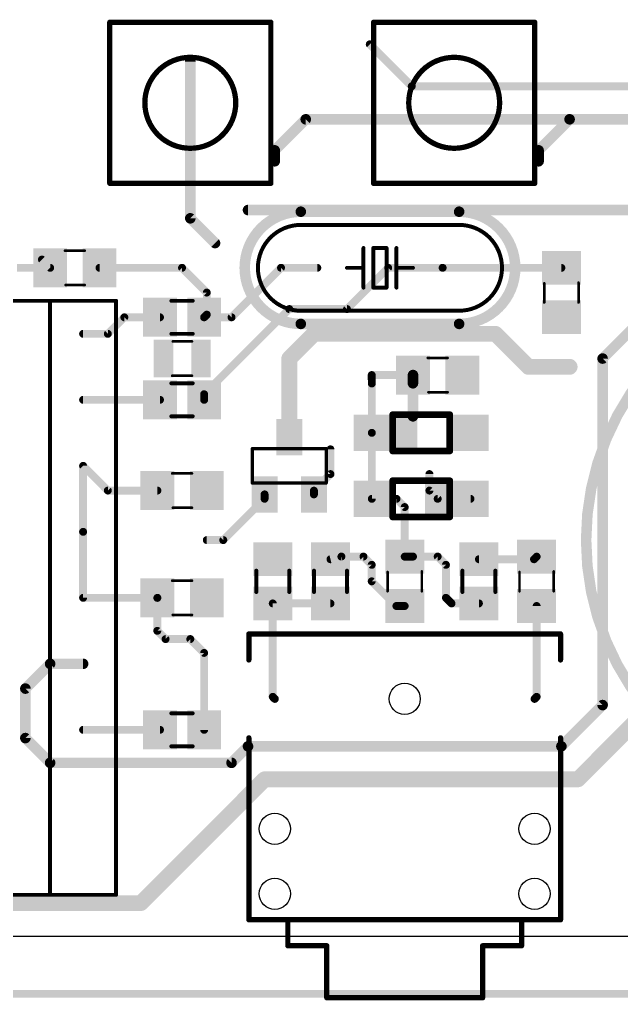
# Model space of a CAD drawing. Extents: x -0.33 to 4.26, y -0.1 to 5.53.
# Drawn here: x 0.816 to 1.728, y -0.097 to 1.389 of the extents above; entities that cross this region are included whole.
import ezdxf

# ---------------------------------------------------------------- set-up
doc = ezdxf.new("R2010")
doc.units = 0
for name, color, linetype in [('1', 22, 'CONTINUOUS'), ('20', 7, 'CONTINUOUS'), ('21', 253, 'CONTINUOUS'), ('51', 253, 'CONTINUOUS'), ('52', 253, 'CONTINUOUS')]:
    doc.layers.add(name, color=color, linetype=linetype)

# ---------------------------------------------------------------- blocks, each defined once
blk = doc.blocks.new('RECT')
blk.add_solid([(-0.5, -0.5), (0.5, -0.5), (-0.5, 0.5), (0.5, 0.5)])

msp = doc.modelspace()

# ---------------------------------------------------------------- linework, layer by layer
at = {"layer": '1'}
for points, const_width in [([(1.41063, 1.2875), (1.347047, 1.351083)], 0.012), ([(1.075, 1.0875), (1.075, 1.325)], 0.016), ([(2.475, 1.2875), (1.41063, 1.2875)], 0.012), ([(1.202953, 1.190453), (1.25, 1.2375)], 0.016), ([(1.65, 1.2375), (1.25, 1.2375)], 0.016), ([(1.602953, 1.190453), (1.65, 1.2375)], 0.016), ([(1.95, 1.2375), (1.65, 1.2375)], 0.016), ([(1.202953, 1.173917), (1.202953, 1.190453)], 0.016), ([(1.602953, 1.173917), (1.602953, 1.190453)], 0.016), ([(1.1625, 1.1), (1.8375, 1.1)], 0.016), ([(1.1125, 1.05), (1.075, 1.0875)], 0.016), ([(0.850098, 1.025), (0.862598, 1.0125)], 0.012), ([(0.8125, 1.0125), (0.862598, 1.0125)], 0.012), ([(0.937402, 1.0125), (1.0625, 1.0125)], 0.012), ([(1.0625, 1.0125), (1.1, 0.975)], 0.012), ([(1.1375, 0.9375), (1.2125, 1.0125)], 0.012), ([(1.2125, 1.0125), (1.2675, 1.0125)], 0.012), ([(1.3125, 0.95), (1.375, 1.0125)], 0.012), ([(1.375, 1.0125), (1.4575, 1.0125)], 0.012), ([(1.4575, 1.0125), (1.6375, 1.012402)], 0.012), ([(1.1, 0.975), (1.1, 0.941535)], 0.012), ([(1.095965, 0.820965), (1.225, 0.95)], 0.012), ([(1.225, 0.95), (1.3125, 0.95)], 0.012), ([(1.7, 0.875), (1.775, 0.95)], 0.016), ([(0.95, 0.9125), (0.975, 0.9375)], 0.012), ([(0.975, 0.9375), (1.029035, 0.9375)], 0.012), ([(1.1, 0.941535), (1.095965, 0.9375)], 0.012), ([(1.095965, 0.9375), (1.1375, 0.9375)], 0.012), ([(1.225, 0.875), (1.2625, 0.9125)], 0.024), ([(1.5375, 0.9125), (1.2625, 0.9125)], 0.024), ([(1.5875, 0.8625), (1.5375, 0.9125)], 0.024), ([(0.9125, 0.9125), (0.95, 0.9125)], 0.012), ([(1.225, 0.755807), (1.225, 0.875)], 0.024), ([(1.7, 0.35), (1.7, 0.875)], 0.016), ([(1.65, 0.8625), (1.5875, 0.8625)], 0.024), ([(1.35, 0.85), (1.412598, 0.85)], 0.012), ([(1.350197, 0.837303), (1.35, 0.85)], 0.012), ([(1.4125, 0.837598), (1.412598, 0.85)], 0.016), ([(1.350197, 0.7625), (1.350197, 0.837303)], 0.012), ([(1.4125, 0.7875), (1.4125, 0.837598)], 0.016), ([(0.9125, 0.8125), (1.029035, 0.8125)], 0.012), ([(1.095965, 0.8125), (1.095965, 0.820965)], 0.012), ([(1.350197, 0.7625), (1.350197, 0.6625)], 0.012), ([(1.2875, 0.7), (1.2875, 0.7375)], 0.012), ([(0.95, 0.675), (0.9125, 0.7125)], 0.012), ([(0.9125, 0.7125), (0.9125, 0.6125)], 0.012), ([(1.262402, 0.674902), (1.2875, 0.7)], 0.012), ([(1.4375, 0.7), (1.4375, 0.675)], 0.012), ([(1.025098, 0.675), (0.95, 0.675)], 0.012), ([(1.187598, 0.669193), (1.187598, 0.662598)], 0.012), ([(1.262402, 0.669193), (1.262402, 0.674902)], 0.012), ([(1.4375, 0.675), (1.45, 0.6625)], 0.012), ([(1.187598, 0.662598), (1.125, 0.6)], 0.012), ([(1.3875, 0.6625), (1.350197, 0.6625)], 0.012), ([(1.4, 0.65), (1.3875, 0.6625)], 0.012), ([(1.4, 0.574902), (1.4, 0.65)], 0.012), ([(1.45, 0.6625), (1.499803, 0.6625)], 0.012), ([(0.9125, 0.6125), (0.9125, 0.5125)], 0.012), ([(1.125, 0.6), (1.1, 0.6)], 0.012), ([(1.304035, 0.575), (1.2875, 0.570965)], 0.012), ([(1.3375, 0.575), (1.304035, 0.575)], 0.012), ([(1.35, 0.5625), (1.3375, 0.575)], 0.012), ([(1.412598, 0.575), (1.4, 0.574902)], 0.012), ([(1.45, 0.575), (1.412598, 0.575)], 0.012), ([(1.4625, 0.5625), (1.45, 0.575)], 0.012), ([(1.596063, 0.570965), (1.6, 0.574902)], 0.012), ([(1.35, 0.5375), (1.35, 0.5625)], 0.012), ([(1.4625, 0.5125), (1.4625, 0.5625)], 0.012), ([(1.5125, 0.570965), (1.596063, 0.570965)], 0.012), ([(1.387402, 0.500098), (1.35, 0.5375)], 0.012), ([(0.9125, 0.5125), (1.025098, 0.5125)], 0.012), ([(1.025, 0.512402), (1.025098, 0.5125)], 0.012), ([(1.025, 0.4625), (1.025, 0.512402)], 0.012), ([(1.2, 0.504035), (1.2, 0.3625)], 0.012), ([(1.2, 0.504035), (1.2875, 0.504035)], 0.012), ([(1.4, 0.500098), (1.387402, 0.500098)], 0.012), ([(1.470965, 0.504035), (1.4625, 0.5125)], 0.012), ([(1.5125, 0.504035), (1.470965, 0.504035)], 0.012), ([(1.6, 0.500098), (1.6, 0.3625)], 0.012), ([(1.0375, 0.45), (1.025, 0.4625)], 0.012), ([(1.075, 0.45), (1.0375, 0.45)], 0.012), ([(1.095965, 0.429035), (1.075, 0.45)], 0.012), ([(1.095965, 0.3125), (1.095965, 0.429035)], 0.012), ([(0.8625, 0.4125), (0.825, 0.375)], 0.016), ([(0.9125, 0.4125), (0.8625, 0.4125)], 0.016), ([(0.825, 0.375), (0.825, 0.3)], 0.016), ([(1.2, 0.3625), (1.20315, 0.35935)], 0.012), ([(1.6, 0.3625), (1.59685, 0.35935)], 0.012), ([(1.6375, 0.2875), (1.7, 0.35)], 0.016), ([(1.7625, 0.3375), (1.6625, 0.2375)], 0.024), ([(0.9125, 0.3125), (1.029035, 0.3125)], 0.012), ([(0.825, 0.3), (0.8625, 0.2625)], 0.016), ([(1.1375, 0.2625), (1.1625, 0.2875)], 0.016), ([(1.1625, 0.2875), (1.6375, 0.2875)], 0.016), ([(0.8625, 0.2625), (1.1375, 0.2625)], 0.016), ([(1.1875, 0.2375), (1, 0.05)], 0.024), ([(1.6625, 0.2375), (1.1875, 0.2375)], 0.024), ([(1, 0.05), (0.5375, 0.05)], 0.024), ([(4.25, -0.0875), (-0.0625, -0.0875)], 0.012)]:
    msp.add_lwpolyline(points, dxfattribs=dict(at, const_width=const_width))
for points, const_width in [([(1.349169, 1.353204, 1), (1.344926, 1.348961)], 0.006), ([(1.079, 1.325, 1), (1.071, 1.325)], 0.008), ([(1.41063, 1.2905, 1), (1.41063, 1.2845)], 0.006), ([(1.408509, 1.285379, 1), (1.412751, 1.289621)], 0.006), ([(1.25, 1.2415, 1), (1.25, 1.2335)], 0.008), ([(1.252828, 1.234672, 1), (1.247172, 1.240328)], 0.008), ([(1.65, 1.2415, 1), (1.65, 1.2335)], 0.008), ([(1.652828, 1.234672, 1), (1.647172, 1.240328)], 0.008), ([(1.65, 1.2335, 1), (1.65, 1.2415)], 0.008), ([(1.200124, 1.193281, 1), (1.205781, 1.187624)], 0.008), ([(1.206953, 1.190453, 1), (1.198953, 1.190453)], 0.008), ([(1.600124, 1.193281, 1), (1.605781, 1.187624)], 0.008), ([(1.606953, 1.190453, 1), (1.598953, 1.190453)], 0.008), ([(1.198953, 1.173917, 1), (1.206953, 1.173917)], 0.008), ([(1.598953, 1.173917, 1), (1.606953, 1.173917)], 0.008), ([(1.1625, 1.104, 1), (1.1625, 1.096)], 0.008), ([(1.071, 1.0875, 1), (1.079, 1.0875)], 0.008), ([(1.077828, 1.090328, 1), (1.072172, 1.084672)], 0.008), ([(1.109672, 1.047172, 1), (1.115328, 1.052828)], 0.008), ([(0.85222, 1.027121, 1), (0.847977, 1.022879)], 0.006), ([(0.860477, 1.010379, 1), (0.86472, 1.014621)], 0.006), ([(0.862598, 1.0095, 1), (0.862598, 1.0155)], 0.006), ([(0.937402, 1.0155, 1), (0.937402, 1.0095)], 0.006), ([(1.064621, 1.014621, 1), (1.060379, 1.010379)], 0.006), ([(1.0625, 1.0095, 1), (1.0625, 1.0155)], 0.006), ([(1.2125, 1.0155, 1), (1.2125, 1.0095)], 0.006), ([(1.214621, 1.010379, 1), (1.210379, 1.014621)], 0.006), ([(1.2675, 1.0095, 1), (1.2675, 1.0155)], 0.006), ([(1.375, 1.0155, 1), (1.375, 1.0095)], 0.006), ([(1.377121, 1.010379, 1), (1.372879, 1.014621)], 0.006), ([(1.457502, 1.0155, 1), (1.457498, 1.0095)], 0.006), ([(1.4575, 1.0095, 1), (1.4575, 1.0155)], 0.006), ([(1.637498, 1.009402, 1), (1.637502, 1.015402)], 0.006), ([(1.103, 0.975, 1), (1.097, 0.975)], 0.006), ([(1.097879, 0.972879, 1), (1.102121, 0.977121)], 0.006), ([(1.225, 0.953, 1), (1.225, 0.947)], 0.006), ([(1.227121, 0.947879, 1), (1.222879, 0.952121)], 0.006), ([(1.310379, 0.952121, 1), (1.314621, 0.947879)], 0.006), ([(1.3125, 0.947, 1), (1.3125, 0.953)], 0.006), ([(0.975, 0.9405, 1), (0.975, 0.9345)], 0.006), ([(0.977121, 0.935379, 1), (0.972879, 0.939621)], 0.006), ([(1.029035, 0.9345, 1), (1.029035, 0.9405)], 0.006), ([(1.095965, 0.9405, 1), (1.095965, 0.9345)], 0.006), ([(1.093843, 0.939621, 1), (1.098086, 0.935379)], 0.006), ([(1.097, 0.941535, 1), (1.103, 0.941535)], 0.006), ([(1.102121, 0.939414, 1), (1.097879, 0.943657)], 0.006), ([(1.135379, 0.939621, 1), (1.139621, 0.935379)], 0.006), ([(1.1375, 0.9345, 1), (1.1375, 0.9405)], 0.006), ([(1.2625, 0.9185, 1), (1.2625, 0.9065)], 0.012), ([(1.266743, 0.908257, 1), (1.258257, 0.916743)], 0.012), ([(1.541743, 0.916743, 1), (1.533257, 0.908257)], 0.012), ([(1.5375, 0.9065, 1), (1.5375, 0.9185)], 0.012), ([(0.9125, 0.9155, 1), (0.9125, 0.9095)], 0.006), ([(0.947879, 0.914621, 1), (0.952121, 0.910379)], 0.006), ([(0.95, 0.9095, 1), (0.95, 0.9155)], 0.006), ([(1.220757, 0.879243, 1), (1.229243, 0.870757)], 0.012), ([(1.231, 0.875, 1), (1.219, 0.875)], 0.012), ([(1.704, 0.875, 1), (1.696, 0.875)], 0.008), ([(1.697172, 0.877828, 1), (1.702828, 0.872172)], 0.008), ([(1.5875, 0.8685, 1), (1.5875, 0.8565)], 0.012), ([(1.583257, 0.858257, 1), (1.591743, 0.866743)], 0.012), ([(1.65, 0.8565, 1), (1.65, 0.8685)], 0.012), ([(1.35, 0.853, 1), (1.35, 0.847)], 0.006), ([(1.353, 0.850047, 1), (1.347, 0.849953)], 0.006), ([(1.416598, 0.849968, 1), (1.408599, 0.850032)], 0.008), ([(1.412598, 0.847, 1), (1.412598, 0.853)], 0.006), ([(1.353197, 0.837303, 1), (1.347197, 0.837303)], 0.006), ([(1.347197, 0.837257, 1), (1.353196, 0.83735)], 0.006), ([(1.4165, 0.837598, 1), (1.4085, 0.837598)], 0.008), ([(1.4085, 0.83763, 1), (1.4165, 0.837567)], 0.008), ([(0.9125, 0.8155, 1), (0.9125, 0.8095)], 0.006), ([(1.029035, 0.8095, 1), (1.029035, 0.8155)], 0.006), ([(1.093843, 0.823086, 1), (1.098086, 0.818843)], 0.006), ([(1.098965, 0.820965, 1), (1.092965, 0.820965)], 0.006), ([(1.092965, 0.8125, 1), (1.098965, 0.8125)], 0.006), ([(1.4085, 0.7875, 1), (1.4165, 0.7875)], 0.008), ([(1.219, 0.755807, 1), (1.231, 0.755807)], 0.012), ([(1.353197, 0.7625, 1), (1.347197, 0.7625)], 0.006), ([(1.347197, 0.7625, 1), (1.353197, 0.7625)], 0.006), ([(1.2905, 0.7375, 1), (1.2845, 0.7375)], 0.006), ([(0.914621, 0.714621, 1), (0.910379, 0.710379)], 0.006), ([(0.9155, 0.7125, 1), (0.9095, 0.7125)], 0.006), ([(1.2845, 0.7, 1), (1.2905, 0.7)], 0.006), ([(1.289621, 0.697879, 1), (1.285379, 0.702121)], 0.006), ([(1.4405, 0.7, 1), (1.4345, 0.7)], 0.006), ([(0.95, 0.678, 1), (0.95, 0.672)], 0.006), ([(0.947879, 0.672879, 1), (0.952121, 0.677121)], 0.006), ([(1.025098, 0.672, 1), (1.025098, 0.678)], 0.006), ([(1.190598, 0.669193, 1), (1.184598, 0.669193)], 0.006), ([(1.26028, 0.677023, 1), (1.264523, 0.67278)], 0.006), ([(1.265402, 0.674902, 1), (1.259402, 0.674902)], 0.006), ([(1.259402, 0.669193, 1), (1.265402, 0.669193)], 0.006), ([(1.439621, 0.677121, 1), (1.435379, 0.672879)], 0.006), ([(1.4345, 0.675, 1), (1.4405, 0.675)], 0.006), ([(1.184598, 0.662598, 1), (1.190598, 0.662598)], 0.006), ([(1.18972, 0.660477, 1), (1.185477, 0.66472)], 0.006), ([(1.350197, 0.6655, 1), (1.350197, 0.6595)], 0.006), ([(1.347197, 0.6625, 1), (1.353197, 0.6625)], 0.006), ([(1.389621, 0.664621, 1), (1.385379, 0.660379)], 0.006), ([(1.3875, 0.6595, 1), (1.3875, 0.6655)], 0.006), ([(1.403, 0.65, 1), (1.397, 0.65)], 0.006), ([(1.397879, 0.647879, 1), (1.402121, 0.652121)], 0.006), ([(1.45, 0.6655, 1), (1.45, 0.6595)], 0.006), ([(1.447879, 0.660379, 1), (1.452121, 0.664621)], 0.006), ([(1.499803, 0.6595, 1), (1.499803, 0.6655)], 0.006), ([(0.9155, 0.6125, 1), (0.9095, 0.6125)], 0.006), ([(0.9095, 0.6125, 1), (0.9155, 0.6125)], 0.006), ([(1.1, 0.603, 1), (1.1, 0.597)], 0.006), ([(1.122879, 0.602121, 1), (1.127121, 0.597879)], 0.006), ([(1.125, 0.597, 1), (1.125, 0.603)], 0.006), ([(1.304035, 0.578, 1), (1.304035, 0.572)], 0.006), ([(1.304747, 0.572086, 1), (1.303324, 0.577914)], 0.006), ([(1.339621, 0.577121, 1), (1.335379, 0.572879)], 0.006), ([(1.3375, 0.572, 1), (1.3375, 0.578)], 0.006), ([(1.399977, 0.577901, 1), (1.400023, 0.571902)], 0.006), ([(1.412598, 0.578, 1), (1.412598, 0.572)], 0.006), ([(1.412622, 0.572, 1), (1.412575, 0.578)], 0.006), ([(1.452121, 0.577121, 1), (1.447879, 0.572879)], 0.006), ([(1.45, 0.572, 1), (1.45, 0.578)], 0.006), ([(1.602121, 0.57278, 1), (1.597879, 0.577023)], 0.006), ([(1.286789, 0.573879, 1), (1.288211, 0.56805)], 0.006), ([(1.353, 0.5625, 1), (1.347, 0.5625)], 0.006), ([(1.347879, 0.560379, 1), (1.352121, 0.564621)], 0.006), ([(1.397, 0.574902, 1), (1.403, 0.574902)], 0.006), ([(1.4655, 0.5625, 1), (1.4595, 0.5625)], 0.006), ([(1.460379, 0.560379, 1), (1.464621, 0.564621)], 0.006), ([(1.5125, 0.573965, 1), (1.5125, 0.567965)], 0.006), ([(1.593942, 0.573086, 1), (1.598184, 0.568843)], 0.006), ([(1.596063, 0.567965, 1), (1.596063, 0.573965)], 0.006), ([(1.352121, 0.539621, 1), (1.347879, 0.535379)], 0.006), ([(1.347, 0.5375, 1), (1.353, 0.5375)], 0.006), ([(0.9125, 0.5155, 1), (0.9125, 0.5095)], 0.006), ([(0.9095, 0.5125, 1), (0.9155, 0.5125)], 0.006), ([(1.028, 0.512402, 1), (1.022, 0.512402)], 0.006), ([(1.022879, 0.514523, 1), (1.027121, 0.51028)], 0.006), ([(1.02722, 0.510379, 1), (1.022977, 0.514621)], 0.006), ([(1.025098, 0.5095, 1), (1.025098, 0.5155)], 0.006), ([(1.203, 0.504035, 1), (1.197, 0.504035)], 0.006), ([(1.2, 0.507035, 1), (1.2, 0.501035)], 0.006), ([(1.2875, 0.501035, 1), (1.2875, 0.507035)], 0.006), ([(1.387402, 0.503098, 1), (1.387402, 0.497098)], 0.006), ([(1.4, 0.497098, 1), (1.4, 0.503098)], 0.006), ([(1.464621, 0.514621, 1), (1.460379, 0.510379)], 0.006), ([(1.4595, 0.5125, 1), (1.4655, 0.5125)], 0.006), ([(1.470965, 0.507035, 1), (1.470965, 0.501035)], 0.006), ([(1.468843, 0.501914, 1), (1.473086, 0.506157)], 0.006), ([(1.5125, 0.501035, 1), (1.5125, 0.507035)], 0.006), ([(1.603, 0.500098, 1), (1.597, 0.500098)], 0.006), ([(1.38528, 0.497977, 1), (1.389523, 0.50222)], 0.006), ([(1.027121, 0.464621, 1), (1.022879, 0.460379)], 0.006), ([(1.022, 0.4625, 1), (1.028, 0.4625)], 0.006), ([(1.0375, 0.453, 1), (1.0375, 0.447)], 0.006), ([(1.035379, 0.447879, 1), (1.039621, 0.452121)], 0.006), ([(1.077121, 0.452121, 1), (1.072879, 0.447879)], 0.006), ([(1.075, 0.447, 1), (1.075, 0.453)], 0.006), ([(1.098965, 0.429035, 1), (1.092965, 0.429035)], 0.006), ([(1.093843, 0.426914, 1), (1.098086, 0.431157)], 0.006), ([(0.8625, 0.4165, 1), (0.8625, 0.4085)], 0.008), ([(0.865328, 0.409672, 1), (0.859672, 0.415328)], 0.008), ([(0.9125, 0.4085, 1), (0.9125, 0.4165)], 0.008), ([(0.829, 0.375, 1), (0.821, 0.375)], 0.008), ([(0.822172, 0.377828, 1), (0.827828, 0.372172)], 0.008), ([(1.202121, 0.364621, 1), (1.197879, 0.360379)], 0.006), ([(1.197, 0.3625, 1), (1.203, 0.3625)], 0.006), ([(1.201028, 0.357229, 1), (1.205271, 0.361472)], 0.006), ([(1.594729, 0.361472, 1), (1.598972, 0.357229)], 0.006), ([(1.597, 0.3625, 1), (1.603, 0.3625)], 0.006), ([(1.602121, 0.360379, 1), (1.597879, 0.364621)], 0.006), ([(1.702828, 0.347172, 1), (1.697172, 0.352828)], 0.008), ([(1.696, 0.35, 1), (1.704, 0.35)], 0.008), ([(0.9125, 0.3155, 1), (0.9125, 0.3095)], 0.006), ([(1.029035, 0.3095, 1), (1.029035, 0.3155)], 0.006), ([(1.092965, 0.3125, 1), (1.098965, 0.3125)], 0.006), ([(0.821, 0.3, 1), (0.829, 0.3)], 0.008), ([(0.827828, 0.302828, 1), (0.822172, 0.297172)], 0.008), ([(1.1625, 0.2915, 1), (1.1625, 0.2835)], 0.008), ([(1.165328, 0.284672, 1), (1.159672, 0.290328)], 0.008), ([(1.634672, 0.290328, 1), (1.640328, 0.284672)], 0.008), ([(1.6375, 0.2835, 1), (1.6375, 0.2915)], 0.008), ([(0.8625, 0.2665, 1), (0.8625, 0.2585)], 0.008), ([(0.859672, 0.259672, 1), (0.865328, 0.265328)], 0.008), ([(1.134672, 0.265328, 1), (1.140328, 0.259672)], 0.008), ([(1.1375, 0.2585, 1), (1.1375, 0.2665)], 0.008), ([(1.1875, 0.2435, 1), (1.1875, 0.2315)], 0.012), ([(1.191743, 0.233257, 1), (1.183257, 0.241743)], 0.012), ([(1.658257, 0.241743, 1), (1.666743, 0.233257)], 0.012), ([(1.6625, 0.2315, 1), (1.6625, 0.2435)], 0.012), ([(0.995757, 0.054243, 1), (1.004243, 0.045757)], 0.012), ([(1, 0.044, 1), (1, 0.056)], 0.012)]:
    msp.add_lwpolyline(points, format="xyb", dxfattribs=dict(at, const_width=const_width))
at = {"layer": '20'}
msp.add_line((0, 0), (4.15, 0), dxfattribs=at)
for centre in [(1.4, 0.35935), (1.20315, 0.1625), (1.59685, 0.1625), (1.20315, 0.064075), (1.59685, 0.064075)]:
    msp.add_circle(centre, 0.023622, dxfattribs=at)
at = {"layer": '21'}
for points, const_width in [([(1.134055, 1.384547), (1.015945, 1.384547)], 0.008), ([(1.534055, 1.384547), (1.415945, 1.384547)], 0.008), ([(0.952953, 1.22313), (0.952953, 1.30187)], 0.008), ([(1.197047, 1.22313), (1.197047, 1.30187)], 0.008), ([(1.352953, 1.22313), (1.352953, 1.30187)], 0.008), ([(1.597047, 1.22313), (1.597047, 1.30187)], 0.008), ([(1.134055, 1.140453), (1.015945, 1.140453)], 0.008), ([(1.534055, 1.140453), (1.415945, 1.140453)], 0.008), ([(1.4825, 1.0975), (1.2425, 1.0975)], 0.016), ([(1.4825, 1.0775), (1.2425, 1.0775)], 0.006), ([(1.3375, 1.0125), (1.3375, 1.0425)], 0.006), ([(1.3525, 0.9825), (1.3525, 1.0425)], 0.006), ([(1.3525, 1.0425), (1.3725, 1.0425)], 0.006), ([(1.3725, 1.0425), (1.3725, 0.9825)], 0.006), ([(1.3875, 1.0125), (1.3875, 1.0425)], 0.006), ([(1.3375, 1.0125), (1.3125, 1.0125)], 0.006), ([(1.3375, 0.9825), (1.3375, 1.0125)], 0.006), ([(1.3875, 0.9825), (1.3875, 1.0125)], 0.006), ([(1.3875, 1.0125), (1.4125, 1.0125)], 0.006), ([(1.3725, 0.9825), (1.3525, 0.9825)], 0.006), ([(0.8625, 0.9625), (0.8025, 0.9625)], 0.006), ([(0.9625, 0.9625), (0.8625, 0.9625)], 0.006), ([(0.8625, 0.9625), (0.8625, 0.0625)], 0.006), ([(0.9625, 0.0625), (0.9625, 0.9625)], 0.006), ([(1.2425, 0.9475), (1.4825, 0.9475)], 0.006), ([(1.4825, 0.9275), (1.2425, 0.9275)], 0.016), ([(1.16378, 0.457776), (1.63622, 0.457776)], 0.008), ([(1.16378, 0.457776), (1.16378, 0.418406)], 0.008), ([(1.63622, 0.457776), (1.63622, 0.418406)], 0.008), ([(1.16378, 0.024705), (1.16378, 0.300295)], 0.008), ([(1.63622, 0.024705), (1.63622, 0.300295)], 0.008), ([(0.8625, 0.0625), (0.6625, 0.0625)], 0.006), ([(0.9625, 0.0625), (0.8625, 0.0625)], 0.006), ([(1.16378, 0.024705), (1.63622, 0.024705)], 0.008)]:
    msp.add_lwpolyline(points, dxfattribs=dict(at, const_width=const_width))
for points, const_width in [([(1.015945, 1.386547, 1), (1.015945, 1.382547)], 0.004), ([(1.134055, 1.382547, 1), (1.134055, 1.386547)], 0.004), ([(1.415945, 1.386547, 1), (1.415945, 1.382547)], 0.004), ([(1.534055, 1.382547, 1), (1.534055, 1.386547)], 0.004), ([(1.075, 1.193602, 1), (1.075, 1.331398, 1), (1.075, 1.193602)], 0.008), ([(1.475, 1.193602, 1), (1.475, 1.331398, 1), (1.475, 1.193602)], 0.008), ([(0.954953, 1.30187, 1), (0.950953, 1.30187)], 0.004), ([(1.199047, 1.30187, 1), (1.195047, 1.30187)], 0.004), ([(1.354953, 1.30187, 1), (1.350953, 1.30187)], 0.004), ([(1.599047, 1.30187, 1), (1.595047, 1.30187)], 0.004), ([(0.950953, 1.22313, 1), (0.954953, 1.22313)], 0.004), ([(1.195047, 1.22313, 1), (1.199047, 1.22313)], 0.004), ([(1.350953, 1.22313, 1), (1.354953, 1.22313)], 0.004), ([(1.595047, 1.22313, 1), (1.599047, 1.22313)], 0.004), ([(1.015945, 1.142453, 1), (1.015945, 1.138453)], 0.004), ([(1.134055, 1.138453, 1), (1.134055, 1.142453)], 0.004), ([(1.415945, 1.142453, 1), (1.415945, 1.138453)], 0.004), ([(1.534055, 1.138453, 1), (1.534055, 1.142453)], 0.004), ([(1.2425, 1.0975, 1), (1.2425, 0.9275)], 0.016), ([(1.2425, 1.1015, 1), (1.2425, 1.0935)], 0.008), ([(1.2425, 1.0935, 1), (1.2425, 1.1015)], 0.008), ([(1.4825, 0.9275, 1), (1.4825, 1.0975)], 0.016), ([(1.4825, 1.1015, 1), (1.4825, 1.0935)], 0.008), ([(1.4825, 1.0935, 1), (1.4825, 1.1015)], 0.008), ([(1.2425, 1.0775, 1), (1.2425, 0.9475)], 0.006), ([(1.2425, 1.079, 1), (1.2425, 1.076)], 0.003), ([(1.2425, 1.076, 1), (1.2425, 1.079)], 0.003), ([(1.4825, 0.9475, 1), (1.4825, 1.0775)], 0.006), ([(1.4825, 1.079, 1), (1.4825, 1.076)], 0.003), ([(1.4825, 1.076, 1), (1.4825, 1.079)], 0.003), ([(1.339, 1.0425, 1), (1.336, 1.0425)], 0.003), ([(1.354, 1.0425, 1), (1.351, 1.0425)], 0.003), ([(1.3525, 1.044, 1), (1.3525, 1.041)], 0.003), ([(1.374, 1.0425, 1), (1.371, 1.0425)], 0.003), ([(1.3725, 1.041, 1), (1.3725, 1.044)], 0.003), ([(1.389, 1.0425, 1), (1.386, 1.0425)], 0.003), ([(1.3125, 1.014, 1), (1.3125, 1.011)], 0.003), ([(1.339, 1.0125, 1), (1.336, 1.0125)], 0.003), ([(1.336, 1.0125, 1), (1.339, 1.0125)], 0.003), ([(1.3375, 1.011, 1), (1.3375, 1.014)], 0.003), ([(1.389, 1.0125, 1), (1.386, 1.0125)], 0.003), ([(1.3875, 1.014, 1), (1.3875, 1.011)], 0.003), ([(1.386, 1.0125, 1), (1.389, 1.0125)], 0.003), ([(1.4125, 1.011, 1), (1.4125, 1.014)], 0.003), ([(2.075, 0.2, 1), (2.075, 1, 1), (2.075, 0.2)], 0.016), ([(1.336, 0.9825, 1), (1.339, 0.9825)], 0.003), ([(1.3525, 0.984, 1), (1.3525, 0.981)], 0.003), ([(1.351, 0.9825, 1), (1.354, 0.9825)], 0.003), ([(1.371, 0.9825, 1), (1.374, 0.9825)], 0.003), ([(1.3725, 0.981, 1), (1.3725, 0.984)], 0.003), ([(1.386, 0.9825, 1), (1.389, 0.9825)], 0.003), ([(0.8625, 0.964, 1), (0.8625, 0.961)], 0.003), ([(0.864, 0.9625, 1), (0.861, 0.9625)], 0.003), ([(0.8625, 0.961, 1), (0.8625, 0.964)], 0.003), ([(0.964, 0.9625, 1), (0.961, 0.9625)], 0.003), ([(0.9625, 0.961, 1), (0.9625, 0.964)], 0.003), ([(1.2425, 0.949, 1), (1.2425, 0.946)], 0.003), ([(1.2425, 0.946, 1), (1.2425, 0.949)], 0.003), ([(1.4825, 0.949, 1), (1.4825, 0.946)], 0.003), ([(1.4825, 0.946, 1), (1.4825, 0.949)], 0.003), ([(1.2425, 0.9315, 1), (1.2425, 0.9235)], 0.008), ([(1.2425, 0.9235, 1), (1.2425, 0.9315)], 0.008), ([(1.4825, 0.9315, 1), (1.4825, 0.9235)], 0.008), ([(1.4825, 0.9235, 1), (1.4825, 0.9315)], 0.008), ([(1.16378, 0.459776, 1), (1.16378, 0.455776)], 0.004), ([(1.16578, 0.457776, 1), (1.16178, 0.457776)], 0.004), ([(1.63822, 0.457776, 1), (1.63422, 0.457776)], 0.004), ([(1.63622, 0.455776, 1), (1.63622, 0.459776)], 0.004), ([(1.16178, 0.418406, 1), (1.16578, 0.418406)], 0.004), ([(1.63422, 0.418406, 1), (1.63822, 0.418406)], 0.004), ([(1.16578, 0.300295, 1), (1.16178, 0.300295)], 0.004), ([(1.63822, 0.300295, 1), (1.63422, 0.300295)], 0.004), ([(0.8625, 0.064, 1), (0.8625, 0.061)], 0.003), ([(0.861, 0.0625, 1), (0.864, 0.0625)], 0.003), ([(0.8625, 0.061, 1), (0.8625, 0.064)], 0.003), ([(0.961, 0.0625, 1), (0.964, 0.0625)], 0.003), ([(0.9625, 0.061, 1), (0.9625, 0.064)], 0.003), ([(1.16378, 0.026705, 1), (1.16378, 0.022705)], 0.004), ([(1.16178, 0.024705, 1), (1.16578, 0.024705)], 0.004), ([(1.63422, 0.024705, 1), (1.63822, 0.024705)], 0.004), ([(1.63622, 0.022705, 1), (1.63622, 0.026705)], 0.004)]:
    msp.add_lwpolyline(points, format="xyb", dxfattribs=dict(at, const_width=const_width))
at = {"layer": '51'}
for points, const_width in [([(0.952953, 1.384547), (1.197047, 1.384547)], 0.008), ([(0.952953, 1.140453), (0.952953, 1.384547)], 0.008), ([(1.197047, 1.384547), (1.197047, 1.140453)], 0.008), ([(1.352953, 1.384547), (1.597047, 1.384547)], 0.008), ([(1.352953, 1.140453), (1.352953, 1.384547)], 0.008), ([(1.597047, 1.384547), (1.597047, 1.140453)], 0.008), ([(1.197047, 1.140453), (0.952953, 1.140453)], 0.008), ([(1.597047, 1.140453), (1.352953, 1.140453)], 0.008), ([(0.885, 1.038484), (0.915, 1.038484)], 0.004), ([(0.885984, 0.986516), (0.915, 0.986516)], 0.004), ([(1.611516, 0.989016), (1.611516, 0.96)], 0.004), ([(1.663484, 0.99), (1.663484, 0.96)], 0.004), ([(1.078642, 0.9625), (1.046358, 0.9625)], 0.006), ([(1.078642, 0.9125), (1.046358, 0.9125)], 0.006), ([(1.435, 0.875984), (1.465, 0.875984)], 0.004), ([(1.078642, 0.8375), (1.046358, 0.8375)], 0.006), ([(1.435984, 0.824016), (1.465, 0.824016)], 0.004), ([(1.078642, 0.7875), (1.046358, 0.7875)], 0.006), ([(1.381693, 0.790059), (1.468307, 0.790059)], 0.01), ([(1.381693, 0.734941), (1.381693, 0.790059)], 0.01), ([(1.468307, 0.790059), (1.468307, 0.734941)], 0.01), ([(1.169, 0.6865), (1.169, 0.7385)], 0.005), ([(1.169, 0.7385), (1.281, 0.7385)], 0.005), ([(1.281, 0.7385), (1.281, 0.6865)], 0.005), ([(1.468307, 0.734941), (1.381693, 0.734941)], 0.01), ([(1.0475, 0.700984), (1.0775, 0.700984)], 0.004), ([(1.281, 0.6865), (1.169, 0.6865)], 0.005), ([(1.381693, 0.634941), (1.381693, 0.690059)], 0.01), ([(1.381693, 0.690059), (1.468307, 0.690059)], 0.01), ([(1.468307, 0.690059), (1.468307, 0.634941)], 0.01), ([(1.048484, 0.649016), (1.0775, 0.649016)], 0.004), ([(1.468307, 0.634941), (1.381693, 0.634941)], 0.01), ([(1.175, 0.521358), (1.175, 0.553642)], 0.006), ([(1.225, 0.521358), (1.225, 0.553642)], 0.006), ([(1.2625, 0.553642), (1.2625, 0.521358)], 0.006), ([(1.3125, 0.553642), (1.3125, 0.521358)], 0.006), ([(1.374016, 0.551516), (1.374016, 0.5225)], 0.004), ([(1.425984, 0.5525), (1.425984, 0.5225)], 0.004), ([(1.4875, 0.521358), (1.4875, 0.553642)], 0.006), ([(1.5375, 0.521358), (1.5375, 0.553642)], 0.006), ([(1.574016, 0.551516), (1.574016, 0.5225)], 0.004), ([(1.625984, 0.5525), (1.625984, 0.5225)], 0.004), ([(1.0475, 0.538484), (1.0775, 0.538484)], 0.004), ([(1.048484, 0.486516), (1.0775, 0.486516)], 0.004), ([(1.078642, 0.3375), (1.046358, 0.3375)], 0.006), ([(1.078642, 0.2875), (1.046358, 0.2875)], 0.006), ([(1.16378, 0.024705), (1.222835, 0.024705)], 0.008), ([(1.222835, -0.014665), (1.222835, 0.024705)], 0.008), ([(1.577165, 0.024705), (1.63622, 0.024705)], 0.008), ([(1.577165, -0.014665), (1.577165, 0.024705)], 0.008), ([(1.222835, -0.014665), (1.28189, -0.014665)], 0.008), ([(1.28189, -0.093406), (1.28189, -0.014665)], 0.008), ([(1.51811, -0.014665), (1.577165, -0.014665)], 0.008), ([(1.51811, -0.093406), (1.51811, -0.014665)], 0.008), ([(1.28189, -0.093406), (1.51811, -0.093406)], 0.008)]:
    msp.add_lwpolyline(points, dxfattribs=dict(at, const_width=const_width))
for points, const_width in [([(0.952953, 1.386547, 1), (0.952953, 1.382547)], 0.004), ([(0.954953, 1.384547, 1), (0.950953, 1.384547)], 0.004), ([(1.199047, 1.384547, 1), (1.195047, 1.384547)], 0.004), ([(1.197047, 1.382547, 1), (1.197047, 1.386547)], 0.004), ([(1.352953, 1.386547, 1), (1.352953, 1.382547)], 0.004), ([(1.354953, 1.384547, 1), (1.350953, 1.384547)], 0.004), ([(1.599047, 1.384547, 1), (1.595047, 1.384547)], 0.004), ([(1.597047, 1.382547, 1), (1.597047, 1.386547)], 0.004), ([(1.075, 1.193602, 1), (1.075, 1.331398, 1), (1.075, 1.193602)], 0.008), ([(1.475, 1.193602, 1), (1.475, 1.331398, 1), (1.475, 1.193602)], 0.008), ([(0.952953, 1.142453, 1), (0.952953, 1.138453)], 0.004), ([(1.197047, 1.138453, 1), (1.197047, 1.142453)], 0.004), ([(1.352953, 1.142453, 1), (1.352953, 1.138453)], 0.004), ([(1.597047, 1.138453, 1), (1.597047, 1.142453)], 0.004), ([(0.950953, 1.140453, 1), (0.954953, 1.140453)], 0.004), ([(1.195047, 1.140453, 1), (1.199047, 1.140453)], 0.004), ([(1.350953, 1.140453, 1), (1.354953, 1.140453)], 0.004), ([(1.595047, 1.140453, 1), (1.599047, 1.140453)], 0.004), ([(0.885, 1.039484, 1), (0.885, 1.037484)], 0.002), ([(0.915, 1.037484, 1), (0.915, 1.039484)], 0.002), ([(0.885984, 0.987516, 1), (0.885984, 0.985516)], 0.002), ([(0.915, 0.985516, 1), (0.915, 0.987516)], 0.002), ([(1.612516, 0.989016, 1), (1.610516, 0.989016)], 0.002), ([(1.664484, 0.99, 1), (1.662484, 0.99)], 0.002), ([(1.046358, 0.964, 1), (1.046358, 0.961)], 0.003), ([(1.078642, 0.961, 1), (1.078642, 0.964)], 0.003), ([(1.610516, 0.96, 1), (1.612516, 0.96)], 0.002), ([(1.662484, 0.96, 1), (1.664484, 0.96)], 0.002), ([(1.046358, 0.914, 1), (1.046358, 0.911)], 0.003), ([(1.078642, 0.911, 1), (1.078642, 0.914)], 0.003), ([(1.435, 0.876984, 1), (1.435, 0.874984)], 0.002), ([(1.465, 0.874984, 1), (1.465, 0.876984)], 0.002), ([(1.046358, 0.839, 1), (1.046358, 0.836)], 0.003), ([(1.078642, 0.836, 1), (1.078642, 0.839)], 0.003), ([(1.435984, 0.825016, 1), (1.435984, 0.823016)], 0.002), ([(1.465, 0.823016, 1), (1.465, 0.825016)], 0.002), ([(1.046358, 0.789, 1), (1.046358, 0.786)], 0.003), ([(1.078642, 0.786, 1), (1.078642, 0.789)], 0.003), ([(1.381693, 0.792559, 1), (1.381693, 0.787559)], 0.005), ([(1.384193, 0.790059, 1), (1.379193, 0.790059)], 0.005), ([(1.470807, 0.790059, 1), (1.465807, 0.790059)], 0.005), ([(1.468307, 0.787559, 1), (1.468307, 0.792559)], 0.005), ([(1.17025, 0.7385, 1), (1.16775, 0.7385)], 0.0025), ([(1.169, 0.73975, 1), (1.169, 0.73725)], 0.0025), ([(1.28225, 0.7385, 1), (1.27975, 0.7385)], 0.0025), ([(1.281, 0.73725, 1), (1.281, 0.73975)], 0.0025), ([(1.381693, 0.737441, 1), (1.381693, 0.732441)], 0.005), ([(1.379193, 0.734941, 1), (1.384193, 0.734941)], 0.005), ([(1.465807, 0.734941, 1), (1.470807, 0.734941)], 0.005), ([(1.468307, 0.732441, 1), (1.468307, 0.737441)], 0.005), ([(1.0475, 0.701984, 1), (1.0475, 0.699984)], 0.002), ([(1.0775, 0.699984, 1), (1.0775, 0.701984)], 0.002), ([(1.169, 0.68775, 1), (1.169, 0.68525)], 0.0025), ([(1.16775, 0.6865, 1), (1.17025, 0.6865)], 0.0025), ([(1.27975, 0.6865, 1), (1.28225, 0.6865)], 0.0025), ([(1.281, 0.68525, 1), (1.281, 0.68775)], 0.0025), ([(1.384193, 0.690059, 1), (1.379193, 0.690059)], 0.005), ([(1.381693, 0.692559, 1), (1.381693, 0.687559)], 0.005), ([(1.470807, 0.690059, 1), (1.465807, 0.690059)], 0.005), ([(1.468307, 0.687559, 1), (1.468307, 0.692559)], 0.005), ([(1.048484, 0.650016, 1), (1.048484, 0.648016)], 0.002), ([(1.0775, 0.648016, 1), (1.0775, 0.650016)], 0.002), ([(1.381693, 0.637441, 1), (1.381693, 0.632441)], 0.005), ([(1.468307, 0.632441, 1), (1.468307, 0.637441)], 0.005), ([(1.379193, 0.634941, 1), (1.384193, 0.634941)], 0.005), ([(1.465807, 0.634941, 1), (1.470807, 0.634941)], 0.005), ([(1.1765, 0.553642, 1), (1.1735, 0.553642)], 0.003), ([(1.2265, 0.553642, 1), (1.2235, 0.553642)], 0.003), ([(1.264, 0.553642, 1), (1.261, 0.553642)], 0.003), ([(1.314, 0.553642, 1), (1.311, 0.553642)], 0.003), ([(1.375016, 0.551516, 1), (1.373016, 0.551516)], 0.002), ([(1.426984, 0.5525, 1), (1.424984, 0.5525)], 0.002), ([(1.489, 0.553642, 1), (1.486, 0.553642)], 0.003), ([(1.539, 0.553642, 1), (1.536, 0.553642)], 0.003), ([(1.575016, 0.551516, 1), (1.573016, 0.551516)], 0.002), ([(1.626984, 0.5525, 1), (1.624984, 0.5525)], 0.002), ([(1.0475, 0.539484, 1), (1.0475, 0.537484)], 0.002), ([(1.0775, 0.537484, 1), (1.0775, 0.539484)], 0.002), ([(1.1735, 0.521358, 1), (1.1765, 0.521358)], 0.003), ([(1.2235, 0.521358, 1), (1.2265, 0.521358)], 0.003), ([(1.261, 0.521358, 1), (1.264, 0.521358)], 0.003), ([(1.311, 0.521358, 1), (1.314, 0.521358)], 0.003), ([(1.373016, 0.5225, 1), (1.375016, 0.5225)], 0.002), ([(1.424984, 0.5225, 1), (1.426984, 0.5225)], 0.002), ([(1.486, 0.521358, 1), (1.489, 0.521358)], 0.003), ([(1.536, 0.521358, 1), (1.539, 0.521358)], 0.003), ([(1.573016, 0.5225, 1), (1.575016, 0.5225)], 0.002), ([(1.624984, 0.5225, 1), (1.626984, 0.5225)], 0.002), ([(1.048484, 0.487516, 1), (1.048484, 0.485516)], 0.002), ([(1.0775, 0.485516, 1), (1.0775, 0.487516)], 0.002), ([(1.046358, 0.339, 1), (1.046358, 0.336)], 0.003), ([(1.078642, 0.336, 1), (1.078642, 0.339)], 0.003), ([(1.046358, 0.289, 1), (1.046358, 0.286)], 0.003), ([(1.078642, 0.286, 1), (1.078642, 0.289)], 0.003), ([(1.16378, 0.026705, 1), (1.16378, 0.022705)], 0.004), ([(1.224835, 0.024705, 1), (1.220835, 0.024705)], 0.004), ([(1.222835, 0.022705, 1), (1.222835, 0.026705)], 0.004), ([(1.577165, 0.026705, 1), (1.577165, 0.022705)], 0.004), ([(1.579165, 0.024705, 1), (1.575165, 0.024705)], 0.004), ([(1.63622, 0.022705, 1), (1.63622, 0.026705)], 0.004), ([(1.222835, -0.012665, 1), (1.222835, -0.016665)], 0.004), ([(1.220835, -0.014665, 1), (1.224835, -0.014665)], 0.004), ([(1.28389, -0.014665, 1), (1.27989, -0.014665)], 0.004), ([(1.28189, -0.016665, 1), (1.28189, -0.012665)], 0.004), ([(1.51811, -0.012665, 1), (1.51811, -0.016665)], 0.004), ([(1.52011, -0.014665, 1), (1.51611, -0.014665)], 0.004), ([(1.575165, -0.014665, 1), (1.579165, -0.014665)], 0.004), ([(1.577165, -0.016665, 1), (1.577165, -0.012665)], 0.004), ([(1.28189, -0.091406, 1), (1.28189, -0.095406)], 0.004), ([(1.27989, -0.093406, 1), (1.28389, -0.093406)], 0.004), ([(1.51611, -0.093406, 1), (1.52011, -0.093406)], 0.004), ([(1.51811, -0.095406, 1), (1.51811, -0.091406)], 0.004)]:
    msp.add_lwpolyline(points, format="xyb", dxfattribs=dict(at, const_width=const_width))
at = {"layer": '52', "const_width": 0.004}
for points in [[(1.048484, 0.900984), (1.0775, 0.900984)], [(1.0475, 0.849016), (1.0775, 0.849016)]]:
    msp.add_lwpolyline(points, dxfattribs=at)
at = {"layer": '52', "const_width": 0.002}
for points in [[(1.048484, 0.901984, 1), (1.048484, 0.899984)], [(1.0775, 0.899984, 1), (1.0775, 0.901984)], [(1.0475, 0.850016, 1), (1.0475, 0.848016)], [(1.0775, 0.848016, 1), (1.0775, 0.850016)]]:
    msp.add_lwpolyline(points, format="xyb", dxfattribs=at)

# ---------------------------------------------------------------- block references
at = {"layer": '1'}
for p, xscale, yscale in [((0.862598, 1.0125), 0.051181, 0.059055), ((0.937402, 1.0125), 0.051181, 0.059055), ((1.412598, 0.85), 0.051181, 0.059055), ((1.487402, 0.85), 0.051181, 0.059055), ((1.350197, 0.7625), 0.055118, 0.055118), ((1.499803, 0.7625), 0.055118, 0.055118), ((1.225, 0.755807), 0.03937, 0.055118), ((1.025098, 0.675), 0.051181, 0.059055), ((1.099902, 0.675), 0.051181, 0.059055), ((1.187598, 0.669193), 0.03937, 0.055118), ((1.262402, 0.669193), 0.03937, 0.055118), ((1.025098, 0.5125), 0.051181, 0.059055), ((1.099902, 0.5125), 0.051181, 0.059055)]:
    msp.add_blockref('RECT', p, dxfattribs=dict(at, xscale=xscale, yscale=yscale))
for p, xscale, yscale, rotation in [((1.6375, 1.012402), 0.051181, 0.059055, 270), ((1.029035, 0.9375), 0.051181, 0.059055, 180), ((1.095965, 0.9375), 0.051181, 0.059055, 180), ((1.6375, 0.937598), 0.051181, 0.059055, 270), ((1.029035, 0.8125), 0.051181, 0.059055, 180), ((1.095965, 0.8125), 0.051181, 0.059055, 180), ((1.350197, 0.6625), 0.055118, 0.055118, 180), ((1.499803, 0.6625), 0.055118, 0.055118, 180), ((1.2, 0.570965), 0.051181, 0.059055, 90), ((1.2875, 0.570965), 0.051181, 0.059055, 270), ((1.4, 0.574902), 0.051181, 0.059055, 270), ((1.5125, 0.570965), 0.051181, 0.059055, 90), ((1.6, 0.574902), 0.051181, 0.059055, 270), ((1.2, 0.504035), 0.051181, 0.059055, 90), ((1.2875, 0.504035), 0.051181, 0.059055, 270), ((1.4, 0.500098), 0.051181, 0.059055, 270), ((1.5125, 0.504035), 0.051181, 0.059055, 90), ((1.6, 0.500098), 0.051181, 0.059055, 270), ((1.029035, 0.3125), 0.051181, 0.059055, 180), ((1.095965, 0.3125), 0.051181, 0.059055, 180)]:
    msp.add_blockref('RECT', p, dxfattribs=dict(at, xscale=xscale, yscale=yscale, rotation=rotation))
at = {"layer": '51'}
for p, xscale, yscale in [((0.871766, 1.012545), 0.029531, 0.057091), ((0.928766, 1.012545), 0.029531, 0.057091), ((1.421766, 0.850045), 0.029531, 0.057091), ((1.478766, 0.850045), 0.029531, 0.057091), ((1.401378, 0.763484), 0.035433, 0.05315), ((1.362992, 0.761516), 0.029528, 0.033465), ((1.487008, 0.761516), 0.029528, 0.033465), ((1.225, 0.752), 0.018, 0.023), ((1.034266, 0.675045), 0.029531, 0.057091), ((1.091266, 0.675045), 0.029531, 0.057091), ((1.188, 0.673), 0.018, 0.023), ((1.262, 0.673), 0.018, 0.023), ((1.034266, 0.512545), 0.029531, 0.057091), ((1.091266, 0.512545), 0.029531, 0.057091)]:
    msp.add_blockref('RECT', p, dxfattribs=dict(at, xscale=xscale, yscale=yscale))
for p, xscale, yscale, rotation in [((1.637545, 1.003234), 0.029531, 0.057091, 270), ((1.033705, 0.937441), 0.025591, 0.055118, 180), ((1.091705, 0.937441), 0.025591, 0.055118, 180), ((1.637545, 0.946234), 0.029531, 0.057091, 270), ((1.033705, 0.812441), 0.025591, 0.055118, 180), ((1.091705, 0.812441), 0.025591, 0.055118, 180), ((1.448622, 0.661516), 0.035433, 0.05315, 180), ((1.362992, 0.663484), 0.029528, 0.033465, 180), ((1.487008, 0.663484), 0.029528, 0.033465, 180), ((1.400045, 0.565734), 0.029531, 0.057091, 270), ((1.600045, 0.565734), 0.029531, 0.057091, 270), ((1.199941, 0.566295), 0.025591, 0.055118, 90), ((1.287559, 0.566705), 0.025591, 0.055118, 270), ((1.512441, 0.566295), 0.025591, 0.055118, 90), ((1.199941, 0.508295), 0.025591, 0.055118, 90), ((1.287559, 0.508705), 0.025591, 0.055118, 270), ((1.400045, 0.508734), 0.029531, 0.057091, 270), ((1.512441, 0.508295), 0.025591, 0.055118, 90), ((1.600045, 0.508734), 0.029531, 0.057091, 270), ((1.033705, 0.312441), 0.025591, 0.055118, 180), ((1.091705, 0.312441), 0.025591, 0.055118, 180)]:
    msp.add_blockref('RECT', p, dxfattribs=dict(at, xscale=xscale, yscale=yscale, rotation=rotation))
at = {"layer": '52', "xscale": 0.029531, "yscale": 0.057091}
for p in [(1.034266, 0.874955), (1.091266, 0.874955)]:
    msp.add_blockref('RECT', p, dxfattribs=at)

doc.saveas('drawing.dxf')
